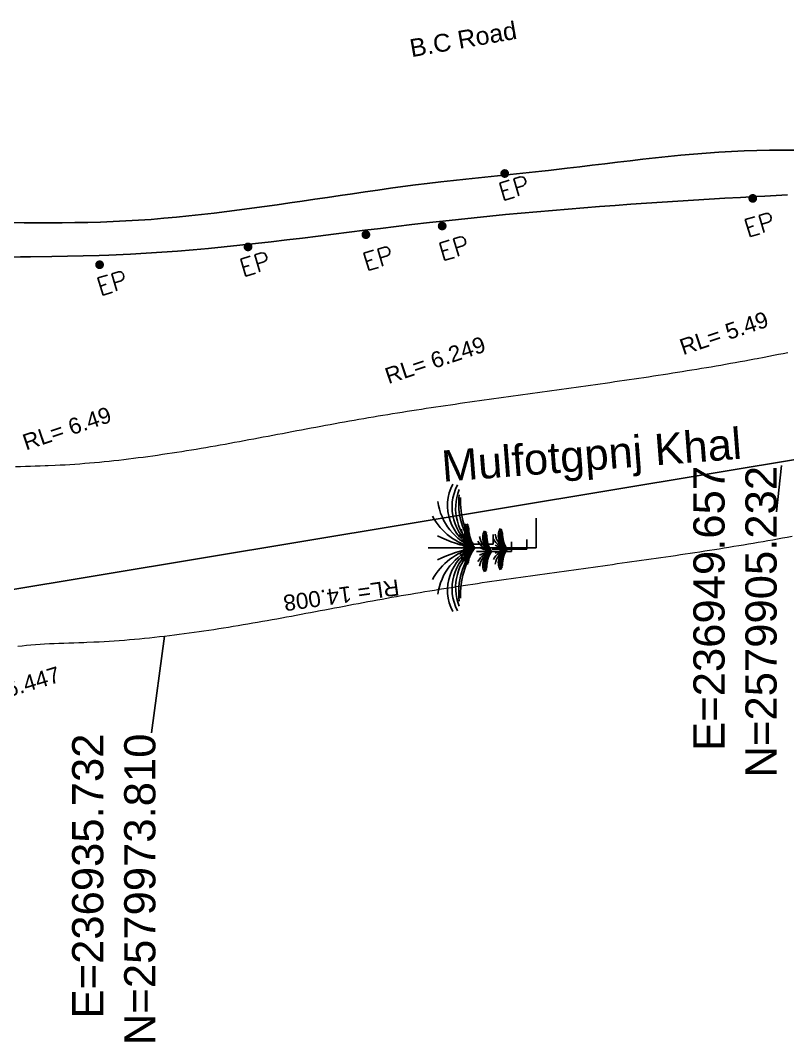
# Model space of a CAD drawing. Header units: millimetres. Extents: x 234588 to 238075, y 2578744 to 2579543.
# Drawn here: x 236702.2 to 236815.6, y 2579081.4 to 2579232.5 of the extents above; entities that cross this region are included whole.
import ezdxf

# ---------------------------------------------------------------- set-up
doc = ezdxf.new("R2010")
doc.units = ezdxf.units.MM
doc.header["$MEASUREMENT"] = 0
doc.header["$PDMODE"] = 98
doc.header["$PDSIZE"] = 0.5
for name, color, linetype in [('Boundary', 6, 'Continuous'), ('COORDINATES', 7, 'Continuous'), ('Points-NUM', 4, 'Continuous'), ('Points-TXT', 3, 'Continuous'), ('RL', 7, 'Continuous')]:
    doc.layers.add(name, color=color, linetype=linetype)
doc.layers.add('EP', color=1, linetype='Continuous', lineweight=30)
doc.styles.add('romans', font='romans.shx')
doc.styles.get("Standard").update_dxf_attribs({"font": 'arial.ttf'})
doc.dimstyles.get("Standard").update_dxf_attribs({"dimtxt": 4, "dimasz": 0.18, "dimexe": 0.18, "dimexo": 0.0625, "dimgap": 0.09, "dimtad": 0, "dimzin": 0, "dimdsep": 46, "dimtxsty": 'Standard', "dimcen": 0.09, "dimadec": 0, "dimazin": 0, "dimtfac": 1, "dimtofl": 0, "dimtmove": 0, "dimatfit": 3, "dimfxl": 1, "dimtolj": 1, "dimtzin": 0, "dimarcsym": 0})

# ---------------------------------------------------------------- blocks, each defined once
blk = doc.blocks.new('*D12')
at = {"layer": 'Defpoints', "color": 0}
for p in [(237131.2, 2579219.69), (237134.72, 2579198.52), (236633.38, 2579115.28)]:
    blk.add_point(p, dxfattribs=at)
at = {"layer": 'Points-NUM', "color": 0, "lineweight": -2}
for p, q in [((237134.71, 2579198.58), (237131.17, 2579219.87)), ((237131.02, 2579219.66), (236890.08, 2579179.66)), ((236630.04, 2579136.48), (236874.28, 2579177.04)), ((236633.36, 2579115.34), (236629.83, 2579136.63))]:
    blk.add_line(p, q, dxfattribs=at)
at = {"layer": 'Points-NUM', "color": 0}
for points in [[(237131.02, 2579219.69), (237131.03, 2579219.63), (237131.2, 2579219.69)], [(236630.03, 2579136.51), (236630.04, 2579136.45), (236629.86, 2579136.45)]]:
    blk.add_solid(points, dxfattribs=at)
at = {"layer": 'Points-NUM', "color": 0, "insert": (236882.18, 2579178.35), "char_height": 4, "attachment_point": 5, "rotation": 9.4271}
blk.add_mtext('\\A1;508.21', dxfattribs=at)

msp = doc.modelspace()

# ---------------------------------------------------------------- hatches: boundary and pattern name
at = {"layer": 'Points-NUM'}
h = msp.add_hatch(color=1, dxfattribs=at)
h.dxf.hatch_style = 1
h.paths.add_polyline_path([(236773.798, 2579209.168, 1), (236773.798, 2579210.481, 1)])
h = msp.add_hatch(color=1, dxfattribs=at)
h.dxf.hatch_style = 1
h.paths.add_polyline_path([(236810.486, 2579205.491, 1), (236810.486, 2579206.803, 1)])
h = msp.add_hatch(color=1, dxfattribs=at)
h.dxf.hatch_style = 1
h.paths.add_polyline_path([(236764.545, 2579201.402, 1), (236764.545, 2579202.714, 1)])
h = msp.add_hatch(color=1, dxfattribs=at)
h.dxf.hatch_style = 1
h.paths.add_polyline_path([(236753.264, 2579200.12, 1), (236753.264, 2579201.432, 1)])
h = msp.add_hatch(color=1, dxfattribs=at)
h.dxf.hatch_style = 1
h.paths.add_polyline_path([(236735.826, 2579198.306, 1), (236735.826, 2579199.619, 1)])
h = msp.add_hatch(color=1, dxfattribs=at)
h.dxf.hatch_style = 1
h.paths.add_polyline_path([(236713.873, 2579195.671, 1), (236713.873, 2579196.984, 1)])

# ---------------------------------------------------------------- linework, layer by layer
at = {"layer": 'Boundary'}
for points in [[(236816.699, 2579213.264), (236814.822, 2579213.285), (236812.965, 2579213.281), (236811.07, 2579213.248), (236809.196, 2579213.187), (236807.323, 2579213.099), (236805.45, 2579212.987), (236803.578, 2579212.853), (236801.707, 2579212.7), (236799.836, 2579212.53), (236797.966, 2579212.344), (236796.096, 2579212.146), (236794.227, 2579211.938), (236792.358, 2579211.721), (236790.489, 2579211.498), (236788.621, 2579211.272), (236786.752, 2579211.045), (236784.884, 2579210.819), (236783.015, 2579210.595), (236780.295, 2579210.281), (236779.278, 2579210.168), (236777.41, 2579209.966), (236775.541, 2579209.769), (236773.672, 2579209.575), (236771.804, 2579209.383), (236769.936, 2579209.189), (236768.069, 2579208.992), (236766.202, 2579208.79), (236764.336, 2579208.58), (236762.339, 2579208.345), (236760.607, 2579208.13), (236758.744, 2579207.888), (236756.881, 2579207.637), (236755.02, 2579207.378), (236753.158, 2579207.112), (236751.297, 2579206.842), (236749.437, 2579206.568), (236747.577, 2579206.292), (236745.716, 2579206.016), (236743.856, 2579205.741), (236741.995, 2579205.468), (236740.135, 2579205.199), (236738.273, 2579204.935), (236736.412, 2579204.678), (236734.549, 2579204.429), (236732.686, 2579204.19), (236730.822, 2579203.963), (236728.957, 2579203.748), (236727.09, 2579203.546), (236725.223, 2579203.361), (236723.354, 2579203.193), (236721.484, 2579203.043), (236718.685, 2579202.856), (236717.738, 2579202.804), (236715.862, 2579202.716), (236713.986, 2579202.648), (236712.108, 2579202.597), (236710.229, 2579202.561), (236708.35, 2579202.539), (236705.978, 2579202.527), (236704.591, 2579202.528), (236702.711, 2579202.536), (236700.832, 2579202.553)], [(236699.84, 2579197.438), (236702.165, 2579197.485), (236703.627, 2579197.511), (236706.815, 2579197.56), (236709.139, 2579197.596), (236711.463, 2579197.64), (236713.785, 2579197.699), (236715.22, 2579197.746), (236718.426, 2579197.887), (236720.744, 2579198.019), (236723.061, 2579198.172), (236725.376, 2579198.346), (236727.69, 2579198.54), (236730.004, 2579198.75), (236732.316, 2579198.976), (236734.628, 2579199.216), (236736.939, 2579199.468), (236739.249, 2579199.73), (236741.559, 2579200), (236743.868, 2579200.277), (236746.178, 2579200.56), (236748.487, 2579200.845), (236750.796, 2579201.132), (236753.105, 2579201.419), (236755.415, 2579201.704), (236757.725, 2579201.985), (236760.035, 2579202.261), (236762.67, 2579202.567), (236764.657, 2579202.79), (236766.969, 2579203.041), (236769.282, 2579203.283), (236771.595, 2579203.517), (236773.909, 2579203.742), (236776.224, 2579203.96), (236778.539, 2579204.17), (236780.854, 2579204.372), (236783.17, 2579204.567), (236785.487, 2579204.755), (236787.804, 2579204.936), (236790.121, 2579205.11), (236792.439, 2579205.278), (236794.757, 2579205.44), (236797.076, 2579205.597), (236799.395, 2579205.747), (236801.714, 2579205.892), (236804.034, 2579206.032), (236806.354, 2579206.168), (236808.674, 2579206.298), (236810.995, 2579206.424), (236812.292, 2579206.493), (236815.637, 2579206.664)]]:
    msp.add_lwpolyline(points, dxfattribs=at)
at = {"layer": 'Boundary', "lineweight": 20}
for points in [[(236701.43, 2579166.459), (236702.162, 2579166.486), (236702.896, 2579166.509), (236703.629, 2579166.531), (236704.363, 2579166.553), (236705.097, 2579166.575), (236705.831, 2579166.6), (236706.259, 2579166.615), (236707.295, 2579166.66), (236708.025, 2579166.696), (236708.755, 2579166.737), (236709.484, 2579166.782), (236710.211, 2579166.83), (236710.938, 2579166.882), (236711.664, 2579166.938), (236712.389, 2579166.998), (236713.114, 2579167.061), (236713.837, 2579167.128), (236714.56, 2579167.198), (236715.281, 2579167.271), (236716.002, 2579167.348), (236716.723, 2579167.427), (236717.442, 2579167.51), (236718.161, 2579167.596), (236718.879, 2579167.684), (236719.597, 2579167.775), (236720.314, 2579167.869), (236721.03, 2579167.966), (236721.746, 2579168.065), (236722.461, 2579168.166), (236723.175, 2579168.27), (236723.889, 2579168.376), (236724.603, 2579168.485), (236725.316, 2579168.595), (236726.028, 2579168.707), (236726.74, 2579168.821), (236727.452, 2579168.937), (236728.163, 2579169.055), (236728.873, 2579169.174), (236729.584, 2579169.295), (236730.294, 2579169.418), (236731.003, 2579169.541), (236731.713, 2579169.666), (236732.422, 2579169.793), (236733.131, 2579169.92), (236733.839, 2579170.048), (236734.548, 2579170.177), (236735.256, 2579170.308), (236735.964, 2579170.439), (236736.671, 2579170.57), (236737.379, 2579170.702), (236738.086, 2579170.835), (236738.794, 2579170.968), (236739.501, 2579171.101), (236740.208, 2579171.235), (236740.915, 2579171.369), (236741.622, 2579171.503), (236742.329, 2579171.636), (236743.036, 2579171.77), (236743.744, 2579171.904), (236744.451, 2579172.037), (236745.158, 2579172.17), (236745.865, 2579172.302), (236746.573, 2579172.434), (236747.281, 2579172.565), (236747.988, 2579172.696), (236748.696, 2579172.826), (236749.404, 2579172.954), (236750.113, 2579173.082), (236750.821, 2579173.209), (236751.53, 2579173.334), (236752.237, 2579173.458), (236752.949, 2579173.582), (236753.659, 2579173.704), (236754.369, 2579173.824), (236755.079, 2579173.943), (236755.79, 2579174.061), (236756.5, 2579174.178), (236757.211, 2579174.294), (236757.923, 2579174.409), (236758.634, 2579174.522), (236759.346, 2579174.635), (236760.058, 2579174.747), (236760.77, 2579174.857), (236761.483, 2579174.967), (236762.196, 2579175.076), (236762.909, 2579175.184), (236763.622, 2579175.291), (236764.335, 2579175.398), (236765.048, 2579175.504), (236765.762, 2579175.609), (236766.476, 2579175.713), (236767.19, 2579175.817), (236767.904, 2579175.92), (236768.618, 2579176.023), (236769.332, 2579176.125), (236770.047, 2579176.227), (236770.761, 2579176.328), (236771.476, 2579176.429), (236772.191, 2579176.53), (236772.906, 2579176.63), (236773.621, 2579176.73), (236774.336, 2579176.829), (236775.051, 2579176.928), (236775.766, 2579177.028), (236776.481, 2579177.127), (236777.196, 2579177.225), (236777.912, 2579177.324), (236778.627, 2579177.423), (236779.343, 2579177.522), (236780.058, 2579177.62), (236780.774, 2579177.719), (236781.489, 2579177.818), (236782.204, 2579177.917), (236782.92, 2579178.016), (236783.635, 2579178.115), (236784.351, 2579178.215), (236785.066, 2579178.315), (236785.782, 2579178.415), (236786.497, 2579178.515), (236787.212, 2579178.616), (236787.927, 2579178.717), (236788.642, 2579178.819), (236789.358, 2579178.921), (236790.073, 2579179.024), (236790.787, 2579179.127), (236791.502, 2579179.231), (236792.217, 2579179.336), (236792.932, 2579179.441), (236793.646, 2579179.546), (236794.36, 2579179.653), (236795.075, 2579179.76), (236795.789, 2579179.868), (236796.503, 2579179.977), (236797.216, 2579180.087), (236797.93, 2579180.198), (236798.644, 2579180.309), (236799.357, 2579180.422), (236800.07, 2579180.535), (236800.783, 2579180.65), (236801.496, 2579180.766), (236802.208, 2579180.883), (236802.92, 2579181.001), (236803.632, 2579181.12), (236804.344, 2579181.24), (236805.056, 2579181.362), (236805.767, 2579181.485), (236806.478, 2579181.609), (236807.189, 2579181.735), (236807.9, 2579181.862), (236808.61, 2579181.991), (236809.32, 2579182.121), (236810.03, 2579182.252), (236810.74, 2579182.385), (236811.159, 2579182.465), (236812.158, 2579182.656), (236812.866, 2579182.794), (236813.575, 2579182.933), (236814.283, 2579183.073), (236814.991, 2579183.214), (236815.699, 2579183.356)], [(236701.788, 2579139.857), (236702.421, 2579139.944), (236703.065, 2579140.02), (236703.72, 2579140.086), (236704.385, 2579140.143), (236705.061, 2579140.191), (236705.746, 2579140.232), (236706.441, 2579140.267), (236707.144, 2579140.297), (236707.857, 2579140.323), (236708.577, 2579140.346), (236709.306, 2579140.368), (236710.04, 2579140.389), (236710.782, 2579140.412), (236711.529, 2579140.437), (236711.976, 2579140.454), (236713.037, 2579140.499), (236713.793, 2579140.537), (236714.544, 2579140.579), (236715.295, 2579140.625), (236716.044, 2579140.674), (236716.791, 2579140.728), (236717.537, 2579140.786), (236718.282, 2579140.847), (236719.026, 2579140.912), (236719.768, 2579140.98), (236720.509, 2579141.052), (236721.249, 2579141.127), (236721.988, 2579141.206), (236722.725, 2579141.287), (236723.461, 2579141.372), (236724.196, 2579141.459), (236724.93, 2579141.55), (236725.663, 2579141.643), (236726.394, 2579141.739), (236727.124, 2579141.837), (236727.854, 2579141.938), (236728.582, 2579142.042), (236729.309, 2579142.147), (236730.036, 2579142.255), (236730.761, 2579142.365), (236731.485, 2579142.477), (236732.208, 2579142.591), (236732.931, 2579142.707), (236733.652, 2579142.825), (236734.372, 2579142.944), (236735.092, 2579143.065), (236735.811, 2579143.187), (236736.529, 2579143.311), (236737.246, 2579143.436), (236737.962, 2579143.562), (236738.677, 2579143.689), (236739.392, 2579143.818), (236740.106, 2579143.947), (236740.819, 2579144.077), (236741.532, 2579144.208), (236742.242, 2579144.339), (236742.954, 2579144.472), (236743.664, 2579144.605), (236744.375, 2579144.738), (236745.084, 2579144.871), (236745.793, 2579145.005), (236746.502, 2579145.139), (236747.21, 2579145.273), (236747.917, 2579145.407), (236748.624, 2579145.541), (236749.331, 2579145.674), (236750.037, 2579145.807), (236750.743, 2579145.94), (236751.448, 2579146.073), (236752.153, 2579146.205), (236752.857, 2579146.336), (236753.559, 2579146.466), (236754.263, 2579146.596), (236754.966, 2579146.725), (236755.669, 2579146.853), (236756.372, 2579146.979), (236757.074, 2579147.105), (236757.776, 2579147.23), (236758.476, 2579147.352), (236759.18, 2579147.474), (236759.883, 2579147.595), (236760.586, 2579147.714), (236761.29, 2579147.832), (236761.994, 2579147.949), (236762.698, 2579148.065), (236763.403, 2579148.18), (236764.109, 2579148.294), (236764.815, 2579148.406), (236765.521, 2579148.518), (236766.228, 2579148.629), (236766.935, 2579148.739), (236767.642, 2579148.848), (236768.35, 2579148.956), (236769.059, 2579149.064), (236769.767, 2579149.17), (236770.476, 2579149.276), (236771.188, 2579149.382), (236771.897, 2579149.486), (236772.608, 2579149.59), (236773.318, 2579149.693), (236774.029, 2579149.796), (236774.74, 2579149.898), (236775.451, 2579150), (236776.163, 2579150.102), (236776.875, 2579150.202), (236777.588, 2579150.303), (236778.3, 2579150.403), (236779.013, 2579150.503), (236779.727, 2579150.603), (236780.44, 2579150.702), (236781.154, 2579150.801), (236781.868, 2579150.9), (236782.583, 2579150.999), (236783.297, 2579151.098), (236784.012, 2579151.196), (236784.727, 2579151.295), (236785.442, 2579151.394), (236786.158, 2579151.492), (236786.874, 2579151.591), (236787.59, 2579151.69), (236788.306, 2579151.789), (236789.022, 2579151.889), (236789.738, 2579151.988), (236790.455, 2579152.088), (236791.172, 2579152.188), (236791.889, 2579152.288), (236792.606, 2579152.389), (236793.323, 2579152.49), (236794.041, 2579152.592), (236794.758, 2579152.694), (236795.476, 2579152.796), (236796.194, 2579152.899), (236796.912, 2579153.003), (236797.63, 2579153.107), (236798.348, 2579153.212), (236799.066, 2579153.318), (236799.787, 2579153.424), (236800.505, 2579153.531), (236801.224, 2579153.639), (236801.942, 2579153.748), (236802.661, 2579153.858), (236803.379, 2579153.968), (236804.098, 2579154.08), (236804.817, 2579154.192), (236805.536, 2579154.306), (236806.254, 2579154.42), (236806.973, 2579154.536), (236807.692, 2579154.653), (236808.411, 2579154.77), (236809.129, 2579154.89), (236809.848, 2579155.01), (236810.567, 2579155.131), (236811.286, 2579155.254), (236812.004, 2579155.379), (236812.723, 2579155.504), (236813.441, 2579155.631), (236814.16, 2579155.76), (236814.878, 2579155.89), (236815.596, 2579156.021), (236816.314, 2579156.154)]]:
    msp.add_lwpolyline(points, dxfattribs=at)
at = {"layer": 'Points-TXT'}
for p, q in [((236778.461, 2579154.424), (236778.461, 2579158.828)), ((236772.094, 2579154.96), (236772.094, 2579156.38)), ((236769.159, 2579154.96), (236766.943, 2579154.96)), ((236774.778, 2579153.904), (236774.778, 2579155.323)), ((236777.083, 2579154.231), (236777.083, 2579155.65)), ((236769.355, 2579154.423), (236762.482, 2579154.423)), ((236771.842, 2579153.904), (236769.627, 2579153.904)), ((236774.148, 2579154.231), (236771.932, 2579154.231))]:
    msp.add_line(p, q, dxfattribs=at)
for points in [[(236769.159, 2579154.96), (236772.094, 2579154.96)], [(236769.357, 2579154.424), (236778.461, 2579154.424)], [(236771.843, 2579153.904), (236774.778, 2579153.904)], [(236774.149, 2579154.231), (236777.083, 2579154.231)]]:
    msp.add_lwpolyline(points, dxfattribs=at)
for centre, radius, start, end in [((236772.209, 2579160.678), 6.873, 152.51903, 245.47853), ((236773.141, 2579160.467), 7.13, 152.7344, 237.94211), ((236774.029, 2579160.277), 7.489, 158.1818, 231.40283), ((236772.342, 2579162.385), 8.502, 187.50693, 249.44552), ((236777.121, 2579160.94), 10.136, 172.31808, 220.00223), ((236780.493, 2579161.597), 13.246, 178.77795, 212.78557), ((236771.204, 2579163.432), 9.169, 208.24918, 257.71403), ((236770.079, 2579156.976), 2.216, 152.51903, 245.47853), ((236770.379, 2579156.908), 2.298, 152.7344, 237.94211), ((236769.755, 2579157.864), 2.956, 208.24918, 257.71403), ((236770.121, 2579157.527), 2.741, 187.50693, 249.44552), ((236770.665, 2579156.847), 2.414, 158.1818, 231.40283), ((236771.662, 2579157.061), 3.267, 172.31808, 220.00223), ((236772.749, 2579157.273), 4.27, 178.77795, 212.78557), ((236772.762, 2579155.92), 2.216, 152.51903, 245.47853), ((236773.063, 2579155.852), 2.298, 152.7344, 237.94211), ((236773.349, 2579155.791), 2.414, 158.1818, 231.40283), ((236774.346, 2579156.004), 3.267, 172.31808, 220.00223), ((236775.432, 2579156.216), 4.27, 178.77795, 212.78557), ((236775.111, 2579156.797), 2.741, 187.50693, 249.44552), ((236775.068, 2579156.247), 2.216, 152.51903, 245.47853), ((236775.368, 2579156.179), 2.298, 152.7344, 237.94211), ((236775.655, 2579156.118), 2.414, 158.1818, 231.40283), ((236776.651, 2579156.331), 3.267, 172.31808, 220.00223), ((236777.738, 2579156.543), 4.27, 178.77795, 212.78557), ((236772.209, 2579172.567), 18.365, 242.95487, 261.06429), ((236769.755, 2579152.057), 2.956, 102.28597, 151.75082), ((236770.079, 2579160.809), 5.92, 242.95487, 261.06429), ((236770.079, 2579149.112), 5.92, 98.93571, 117.04513), ((236770.121, 2579152.394), 2.741, 110.55448, 172.49307), ((236770.079, 2579152.945), 2.216, 114.52147, 207.48097), ((236770.379, 2579153.013), 2.298, 122.05789, 207.2656), ((236770.665, 2579153.074), 2.414, 128.59717, 201.8182), ((236771.662, 2579152.86), 3.267, 139.99777, 187.68192), ((236772.749, 2579152.648), 4.27, 147.21443, 181.22205), ((236772.438, 2579156.808), 2.956, 208.24918, 257.71403), ((236772.805, 2579156.47), 2.741, 187.50693, 249.44552), ((236774.744, 2579157.134), 2.956, 208.24918, 257.71403), ((236775.068, 2579160.079), 5.92, 242.95487, 261.06429), ((236771.204, 2579145.417), 9.169, 102.28597, 151.75082), ((236772.209, 2579136.282), 18.365, 98.93571, 117.04513), ((236772.342, 2579146.463), 8.502, 110.55448, 172.49307), ((236772.209, 2579148.171), 6.873, 114.52147, 207.48097), ((236773.141, 2579148.382), 7.13, 122.05789, 207.2656), ((236774.029, 2579148.571), 7.489, 128.59717, 201.8182), ((236777.121, 2579147.909), 10.136, 139.99777, 187.68192), ((236780.493, 2579147.251), 13.246, 147.21443, 181.22205), ((236772.438, 2579151.001), 2.956, 102.28597, 151.75082), ((236772.762, 2579159.752), 5.92, 242.95487, 261.06429), ((236772.762, 2579148.056), 5.92, 98.93571, 117.04513), ((236772.805, 2579151.338), 2.741, 110.55448, 172.49307), ((236772.762, 2579151.888), 2.216, 114.52147, 207.48097), ((236773.063, 2579151.956), 2.298, 122.05789, 207.2656), ((236773.349, 2579152.017), 2.414, 128.59717, 201.8182), ((236774.346, 2579151.804), 3.267, 139.99777, 187.68192), ((236775.432, 2579151.592), 4.27, 147.21443, 181.22205), ((236774.744, 2579151.327), 2.956, 102.28597, 151.75082), ((236775.068, 2579148.383), 5.92, 98.93571, 117.04513), ((236775.111, 2579151.665), 2.741, 110.55448, 172.49307), ((236775.068, 2579152.215), 2.216, 114.52147, 207.48097), ((236775.368, 2579152.283), 2.298, 122.05789, 207.2656), ((236775.655, 2579152.344), 2.414, 128.59717, 201.8182), ((236776.651, 2579152.131), 3.267, 139.99777, 187.68192), ((236777.738, 2579151.919), 4.27, 147.21443, 181.22205)]:
    msp.add_arc(centre, radius, start, end, dxfattribs=at)

# ---------------------------------------------------------------- texts
at = {"layer": 'COORDINATES', "char_height": 4.62, "attachment_point": 9, "rotation": 90}
for s, insert in [('\\A1;E=236949.657\\PN=2579905.232', (236814.086, 2579166.549)), ('\\A1;E=236935.732\\PN=2579973.810', (236722.193, 2579126.944))]:
    msp.add_mtext(s, dxfattribs=dict(at, insert=insert))
at = {"layer": 'EP', "attachment_point": 1}
for s, width, heights, insert, char_height, rotation, own_width in [('B.C Road', 12.36822, [0.586], (236759.551, 2579229.634), 2.64, 9.91075, 16.32605), ('Mulfotgpnj Khal ', 39.29384, [3.244], (236764.282, 2579168.803), 4.62, 4.42873, 51.86787)]:
    msp.add_mtext_dynamic_manual_height_columns(s, width=width, gutter_width=1, heights=heights, dxfattribs=dict(at, insert=insert, char_height=char_height, rotation=rotation)).dxf.set("width", own_width)
at = {"layer": 'RL'}
for s, rotation, p in [('RL= 5.49', 18.51425, (236800.176, 2579182.93, -8.114)), ('RL= 6.249', 18.51425, (236756.583, 2579178.653, -8.114)), ('RL= 6.49', 18.51425, (236702.98, 2579168.829, -8.114)), ('RL= 14.008', 187.97489, (236758.008, 2579149.782)), ('RL= 6.447', 16.77591, (236693.513, 2579130.217))]:
    msp.add_text(s, height=2.376, rotation=rotation, dxfattribs=at).set_placement(p)
at = {"layer": 'RL', "char_height": 2.64, "attachment_point": 1, "rotation": 16.77591, "style": 'romans'}
for insert in [(236772.636, 2579208.287), (236808.946, 2579202.88), (236763.746, 2579199.388), (236752.537, 2579197.902), (236734.323, 2579197.029), (236713.188, 2579194.239)]:
    msp.add_mtext_dynamic_manual_height_columns('EP', width=4.0017, gutter_width=33, heights=[0], dxfattribs=dict(at, insert=insert)).dxf.set("width", 5.28225)

# ---------------------------------------------------------------- dimensions: what is measured, and where the dimension line sits
at = {"layer": 'Points-NUM'}
dim = msp.add_linear_dim(base=(237131.202, 2579219.693), p1=(236633.375, 2579115.281), p2=(237134.717, 2579198.521), angle=9.42713, dimstyle='Standard', dxfattribs=at)
dim.commit()
dim.dimension.update_dxf_attribs({"geometry": '*D12', "text_midpoint": (236882.179, 2579178.347), "dimtype": 161})

# ---------------------------------------------------------------- leaders
at = {"layer": 'COORDINATES', "annotation_type": 0, "has_hookline": 1, "hookline_direction": 1, "horizontal_direction": (0, 1, 0)}
for points, text_width in [([(236813.984, 2579159.752), (236814.746, 2579166.639)], 45.286), ([(236723.461, 2579141.372), (236721.533, 2579127.034)], 45.318)]:
    msp.add_leader(points, dimstyle='Standard', override={"dimgap": 0.09, "dimtad": 0}, dxfattribs=dict(at, text_width=text_width))

doc.saveas('drawing.dxf')
